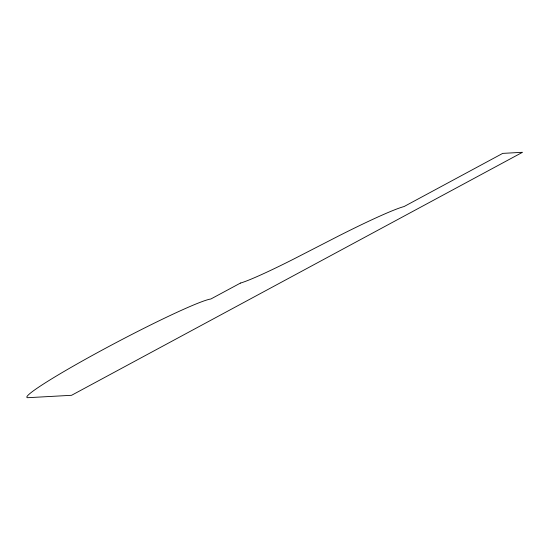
<?xml version="1.0" encoding="UTF-8"?>
<svg xmlns="http://www.w3.org/2000/svg" width="550" height="550" viewBox="0 0 550 550"><rect width="100%" height="100%" fill="white"/><g stroke="black" fill="none" stroke-linecap="round" stroke-linejoin="round"><path stroke-width="0.82" d="M240.46 283.064L210.884 298.987A105.139 6.786 -27.8 0 0 103.819 349.188A105.139 6.786 -27.8 0 0 27.693 397.705L71.569 395.299L522.5 152.295L502.728 153.381L404.085 206.539A99.715 6.435 -27.8 0 0 338.766 235.902L293.721 259.043A82.335 5.314 -27.8 0 1 240.46 283.064"/></g></svg>
